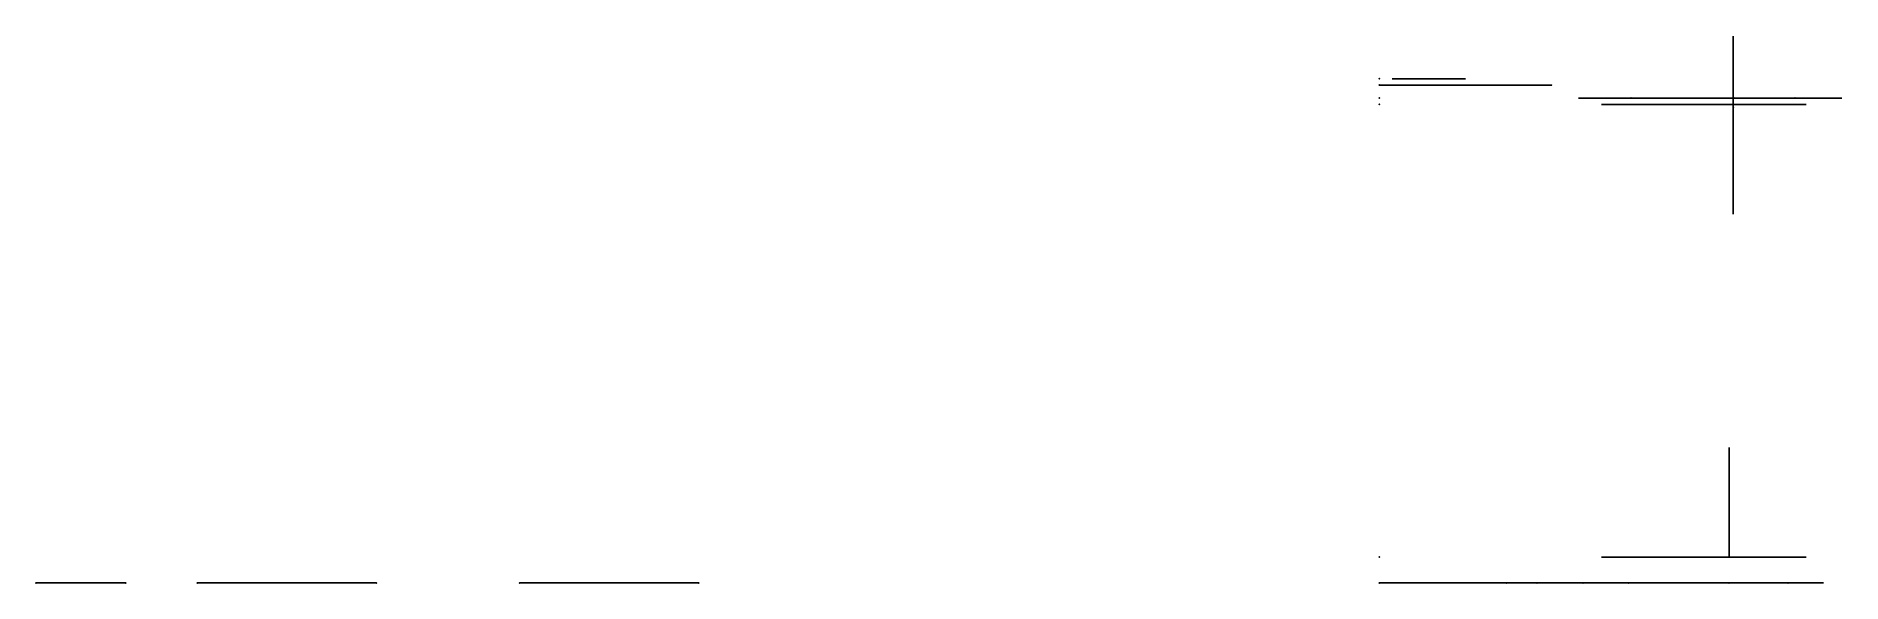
# Model space of a CAD drawing. Header units: centimetres. Extents: x -375 to 129, y 0 to 153.
import ezdxf

# ---------------------------------------------------------------- set-up
doc = ezdxf.new("R2010")
doc.units = ezdxf.units.CM
doc.header["$MEASUREMENT"] = 0
for name, color, linetype in [('Folding_bench v7_Sketch1', 7, 'Continuous'), ('Folding_bench v7_Sketch10', 7, 'Continuous'), ('Folding_bench v7_Sketch11', 7, 'Continuous'), ('Folding_bench v7_Sketch12', 7, 'Continuous'), ('Folding_bench v7_Sketch13', 7, 'Continuous'), ('Folding_bench v7_Sketch14', 7, 'Continuous'), ('Folding_bench v7_Sketch15', 7, 'Continuous'), ('Folding_bench v7_Sketch16', 7, 'Continuous'), ('Folding_bench v7_Sketch17', 7, 'Continuous'), ('Folding_bench v7_Sketch18', 7, 'Continuous'), ('Folding_bench v7_Sketch19', 7, 'Continuous'), ('Folding_bench v7_Sketch20', 7, 'Continuous'), ('Folding_bench v7_Sketch21', 7, 'Continuous'), ('Folding_bench v7_Sketch3', 7, 'Continuous'), ('Folding_bench v7_Sketch7', 7, 'Continuous'), ('Folding_bench v7_Sketch8', 7, 'Continuous'), ('Folding_bench v7_Sketch9', 7, 'Continuous')]:
    doc.layers.add(name, color=color, linetype=linetype)

msp = doc.modelspace()

# ---------------------------------------------------------------- linework, layer by layer
at = {"layer": 'Folding_bench v7_Sketch1'}
for p, q in [((0, 0), (38.8, 0, 67.2)), ((0, 0), (82.6, 0)), ((0, 0), (11.55, 0)), ((22.35, 0, 43.37), (3.55, 0, 43.37)), ((3.55, 0, 31.57), (20.17, 0, 14.94)), ((3.55, 0, 43.37), (3.55, 0, 41.57)), ((3.55, 0, 31.57), (29.77, 0, 31.57)), ((3.55, 0, 41.57), (3.55, 0, 31.57)), ((3.55, 0, 41.57), (5.35, 0, 41.57)), ((3.55, 0, 31.57), (3.55, 0, 41.57)), ((3.55, 0, 41.57), (22.35, 0, 41.57)), ((35.55, 0, 41.57), (3.55, 0, 41.57)), ((5.35, 0, 41.57), (5.35, 0, 31.57)), ((11.55, 0), (47.46, 0, 62.2)), ((17.69, 0, 31.57), (25.35, 0, 23.91)), ((22.35, 0, 41.57), (22.35, 0, 43.37)), ((25.35, 0, 69.7), (25.35, 0, 71.5)), ((75.87, 0, 69.7), (25.35, 0, 69.7)), ((25.35, 0, 76.07), (25.35, 0, 60)), ((25.35, 0, 71.5), (86.15, 0, 71.5)), ((32.63, 0, 69.7), (75.87, 0, 69.7)), ((32.63, 0, 64.7), (32.63, 0, 69.7)), ((34.93, 0, 60.5), (40.24, 0, 69.7)), ((77.63, 0, 59.7), (37.63, 0, 59.7)), ((71.53, 0, 59.7), (40.48, 0, 70.99)), ((56.81, 0, 69.7), (65.79, 0, 47.38)), ((86.05, 0, 41.6), (62.03, 0)), ((62.03, 0), (73.58, 0)), ((63.88, 0, 69.7), (64.48, 0, 66.36)), ((64.48, 0, 66.36), (66.25, 0, 66.67)), ((71.7, 0, 35.73), (65.71, 0, 69.7)), ((69.53, 0, 48.04), (65.79, 0, 47.38)), ((67.17, 0, 8.9), (116.71, 0, 8.9)), ((97.6, 0, 41.6), (69.08, 0, 41.6)), ((77.63, 0, 59.7), (71.53, 0, 59.7)), ((114.03, 0, 18.9), (72.94, 0, 18.9)), ((97.6, 0, 41.6), (73.58, 0)), ((75.87, 0, 69.7), (86.15, 0, 69.7)), ((77.63, 0, 59.7), (75.87, 0, 69.7)), ((75.87, 0, 69.7), (81.55, 0, 37.46)), ((76.63, 0, 41.6), (107.95, 0, 41.6)), ((110.63, 0, 31.6), (76.63, 0, 31.6)), ((77.63, 0, 59.7), (88.78, 0, 59.7)), ((86.05, 0, 41.6), (97.6, 0, 41.6)), ((86.15, 0, 71.5), (86.15, 0, 69.7)), ((86.15, 0, 75.6), (86.15, 0, 65.39)), ((107.95, 0, 41.6), (89.15, 0, 41.6)), ((89.15, 0, 41.6), (89.15, 0, 43.4)), ((89.15, 0, 43.4), (107.95, 0, 43.4)), ((108.74, 0), (97.6, 0, 41.6)), ((107.95, 0, 43.4), (107.95, 0, 41.6)), ((110.63, 0, 31.6), (107.95, 0, 41.6)), ((107.95, 0, 41.6), (119.09, 0)), ((119.09, 0), (108.74, 0)), ((110.63, 0, 31.6), (114.03, 0, 18.9)), ((110.63, 0, 31.6), (120.48, 0, 31.6)), ((114.03, 0, 18.9), (123.98, 0, 18.9))]:
    msp.add_line(p, q, dxfattribs=at)
at = {"layer": 'Folding_bench v7_Sketch1', "extrusion": (0, 1, 0)}
msp.add_circle((-43.13, 64.7), 0.5, dxfattribs=at)
for centre, start, end in [((-37.63, 64.7), 270, 360), ((-43.13, 64.7), 30, 210), ((-76.63, 36.6), 270, 90), ((-76.63, 36.6), 170, 350)]:
    msp.add_arc(centre, 5, start, end, dxfattribs=at)
at = {"layer": 'Folding_bench v7_Sketch1'}
for p in [(0, 0), (35.55, 0, 41.57), (44.01, 0, 69.7), (56.81, 0, 69.7), (69.53, 0, 48.04), (114.03, 0, 18.9)]:
    msp.add_point(p, dxfattribs=at)
at = {"layer": 'Folding_bench v7_Sketch10'}
for p, q in [((116.71, 133.6, 8.9), (67.17, 133.6, 8.9)), ((67.17, 133.6, 8.9), (72.94, 133.6, 18.9)), ((72.94, 133.6, 18.9), (114.03, 133.6, 18.9)), ((108.74, 133.6), (97.6, 133.6, 41.6)), ((97.6, 133.6, 41.6), (107.95, 133.6, 41.6)), ((107.95, 133.6, 41.6), (119.09, 133.6)), ((119.09, 133.6), (108.74, 133.6)), ((114.03, 133.6, 18.9), (116.71, 133.6, 8.9))]:
    msp.add_line(p, q, dxfattribs=at)
msp.add_point((0, 133.6), dxfattribs=at)
at = {"layer": 'Folding_bench v7_Sketch11'}
for p, q in [((62.03, 133.6), (86.05, 133.6, 41.6)), ((73.58, 133.6), (62.03, 133.6)), ((67.17, 133.6, 8.9), (72.94, 133.6, 18.9)), ((116.71, 133.6, 8.9), (67.17, 133.6, 8.9)), ((72.94, 133.6, 18.9), (114.03, 133.6, 18.9)), ((97.6, 133.6, 41.6), (73.58, 133.6)), ((86.05, 133.6, 41.6), (97.6, 133.6, 41.6)), ((114.03, 133.6, 18.9), (116.71, 133.6, 8.9))]:
    msp.add_line(p, q, dxfattribs=at)
msp.add_point((0, 133.6), dxfattribs=at)
at = {"layer": 'Folding_bench v7_Sketch12'}
for p, q in [((89.84, 135.4, 1.92), (55.55, 135.4, 23.43)), ((62.03, 135.4), (67.17, 135.4, 8.9)), ((73.58, 135.4), (62.03, 135.4)), ((67.17, 135.4, 8.9), (72.94, 135.4, 18.9)), ((67.17, 135.4, 8.9), (78.72, 135.4, 8.9)), ((116.71, 135.4, 8.9), (67.17, 135.4, 8.9)), ((72.94, 135.4, 18.9), (114.03, 135.4, 18.9)), ((78.72, 135.4, 8.9), (73.58, 135.4)), ((114.03, 135.4, 18.9), (116.71, 135.4, 8.9))]:
    msp.add_line(p, q, dxfattribs=at)
for p in [(0, 135.4), (70.24, 135.4, 14.21)]:
    msp.add_point(p, dxfattribs=at)
at = {"layer": 'Folding_bench v7_Sketch13'}
for p, q in [((116.71, 135.4, 8.9), (67.17, 135.4, 8.9)), ((67.17, 135.4, 8.9), (72.94, 135.4, 18.9)), ((72.94, 135.4, 18.9), (114.03, 135.4, 18.9)), ((129.1, 135.4, 14.99), (90.63, 135.4, 4.68)), ((106.36, 135.4, 8.9), (116.71, 135.4, 8.9)), ((108.74, 135.4), (106.36, 135.4, 8.9)), ((119.09, 135.4), (108.74, 135.4)), ((114.03, 135.4, 18.9), (116.71, 135.4, 8.9)), ((116.71, 135.4, 8.9), (119.09, 135.4))]:
    msp.add_line(p, q, dxfattribs=at)
for p in [(0, 135.4), (116.02, 135.4, 11.48)]:
    msp.add_point(p, dxfattribs=at)
at = {"layer": 'Folding_bench v7_Sketch14'}
for p, q in [((38.8, 139, 67.2), (0, 139)), ((0, 139), (11.55, 139)), ((3.55, 139, 31.57), (29.77, 139, 31.57)), ((3.55, 139, 31.57), (20.17, 139, 14.94)), ((17.69, 139, 31.57), (3.55, 139, 31.57)), ((35.55, 139, 41.57), (3.55, 139, 41.57)), ((3.55, 139, 41.57), (3.55, 139, 31.57)), ((11.55, 139), (47.46, 139, 62.2)), ((25.35, 139, 23.91), (17.69, 139, 31.57)), ((20.17, 139, 14.94), (25.35, 139, 23.91)), ((29.77, 139, 31.57), (35.55, 139, 41.57))]:
    msp.add_line(p, q, dxfattribs=at)
at = {"layer": 'Folding_bench v7_Sketch14', "extrusion": (0, -1, 0)}
msp.add_arc((43.13, 64.7, -139), 5, 330, 150, dxfattribs=at)
at = {"layer": 'Folding_bench v7_Sketch14'}
msp.add_point((0, 139), dxfattribs=at)
at = {"layer": 'Folding_bench v7_Sketch15'}
for p, q in [((72.94, 7.2, 18.9), (67.17, 7.2, 8.9)), ((67.17, 7.2, 8.9), (116.71, 7.2, 8.9)), ((114.03, 7.2, 18.9), (72.94, 7.2, 18.9)), ((107.95, 7.2, 41.6), (76.63, 7.2, 41.6)), ((76.63, 7.2, 31.6), (110.63, 7.2, 31.6)), ((107.95, 7.2, 41.6), (97.6, 7.2, 41.6)), ((97.6, 7.2, 41.6), (108.74, 7.2)), ((119.09, 7.2), (107.95, 7.2, 41.6)), ((110.63, 7.2, 31.6), (107.95, 7.2, 41.6)), ((108.74, 7.2), (119.09, 7.2)), ((116.71, 7.2, 8.9), (114.03, 7.2, 18.9))]:
    msp.add_line(p, q, dxfattribs=at)
at = {"layer": 'Folding_bench v7_Sketch15', "extrusion": (0, -1, 0)}
msp.add_arc((76.63, 36.6, -7.2), 5, 90, 270, dxfattribs=at)
at = {"layer": 'Folding_bench v7_Sketch15'}
msp.add_point((0, 7.2), dxfattribs=at)
at = {"layer": 'Folding_bench v7_Sketch16'}
for p, q in [((86.05, 7.2, 41.6), (62.03, 7.2)), ((62.03, 7.2), (73.58, 7.2)), ((67.17, 7.2, 8.9), (116.71, 7.2, 8.9)), ((72.94, 7.2, 18.9), (67.17, 7.2, 8.9)), ((114.03, 7.2, 18.9), (72.94, 7.2, 18.9)), ((73.58, 7.2), (97.6, 7.2, 41.6)), ((76.63, 7.2, 31.6), (110.63, 7.2, 31.6)), ((107.95, 7.2, 41.6), (76.63, 7.2, 41.6)), ((97.6, 7.2, 41.6), (86.05, 7.2, 41.6)), ((110.63, 7.2, 31.6), (107.95, 7.2, 41.6)), ((116.71, 7.2, 8.9), (114.03, 7.2, 18.9))]:
    msp.add_line(p, q, dxfattribs=at)
at = {"layer": 'Folding_bench v7_Sketch16', "extrusion": (0, -1, 0)}
msp.add_arc((76.63, 36.6, -7.2), 5, 90, 270, dxfattribs=at)
at = {"layer": 'Folding_bench v7_Sketch16'}
msp.add_point((0, 7.2), dxfattribs=at)
at = {"layer": 'Folding_bench v7_Sketch17'}
for p, q in [((62.03, 133.6), (73.58, 133.6)), ((86.05, 133.6, 41.6), (62.03, 133.6)), ((73.58, 133.6), (97.6, 133.6, 41.6)), ((76.63, 133.6, 31.6), (110.63, 133.6, 31.6)), ((107.95, 133.6, 41.6), (76.63, 133.6, 41.6)), ((97.6, 133.6, 41.6), (86.05, 133.6, 41.6)), ((107.95, 133.6, 41.6), (97.6, 133.6, 41.6)), ((97.6, 133.6, 41.6), (108.74, 133.6)), ((110.63, 133.6, 31.6), (107.95, 133.6, 41.6)), ((119.09, 133.6), (107.95, 133.6, 41.6)), ((108.74, 133.6), (119.09, 133.6))]:
    msp.add_line(p, q, dxfattribs=at)
at = {"layer": 'Folding_bench v7_Sketch17', "extrusion": (0, -1, 0)}
msp.add_arc((76.63, 36.6, -133.6), 5, 90, 270, dxfattribs=at)
at = {"layer": 'Folding_bench v7_Sketch17'}
msp.add_point((0, 133.6), dxfattribs=at)
at = {"layer": 'Folding_bench v7_Sketch18'}
for p, q in [((97.6, 37.8, 41.6), (97.6, 32, 41.6)), ((97.6, 7.2, 11), (97.6, 37.8, 41.6)), ((97.6, 32, 41.6), (97.6, 7.2, 16.8)), ((97.6, 7.2, 16.8), (97.6, 7.2, 11))]:
    msp.add_line(p, q, dxfattribs=at)
msp.add_point((97.6, 0), dxfattribs=at)
at = {"layer": 'Folding_bench v7_Sketch19'}
for p, q in [((73.58, 7.2), (62.03, 7.2)), ((62.03, 7.2), (86.05, 7.2, 41.6)), ((116.71, 7.2, 8.9), (67.17, 7.2, 8.9)), ((67.17, 7.2, 8.9), (72.94, 7.2, 18.9)), ((72.94, 7.2, 18.9), (114.03, 7.2, 18.9)), ((97.6, 7.2, 41.6), (73.58, 7.2)), ((86.05, 7.2, 41.6), (97.6, 7.2, 41.6)), ((97.6, 7.2, 41.6), (107.95, 7.2, 41.6)), ((108.74, 7.2), (97.6, 7.2, 41.6)), ((107.95, 7.2, 41.6), (119.09, 7.2)), ((119.09, 7.2), (108.74, 7.2)), ((114.03, 7.2, 18.9), (116.71, 7.2, 8.9))]:
    msp.add_line(p, q, dxfattribs=at)
msp.add_point((0, 7.2), dxfattribs=at)
at = {"layer": 'Folding_bench v7_Sketch20'}
for p, q in [((67.17, 7.2, 8.9), (72.94, 7.2, 18.9)), ((116.71, 7.2, 8.9), (67.17, 7.2, 8.9)), ((72.94, 7.2, 18.9), (114.03, 7.2, 18.9)), ((96.7, 7.2, 16.8), (98.5, 7.2, 16.8)), ((98.5, 7.2, 11), (96.7, 7.2, 11)), ((96.7, 7.2, 16.8), (96.7, 7.2, 11)), ((96.7, 7.2, 11), (96.7, 7.2, 16.8)), ((98.5, 7.2, 16.8), (98.5, 7.2, 11)), ((98.5, 7.2, 16.8), (98.5, 7.2, 11)), ((98.5, 7.2, 11), (98.5, 7.2, 41.6)), ((114.03, 7.2, 18.9), (116.71, 7.2, 8.9))]:
    msp.add_line(p, q, dxfattribs=at)
msp.add_point((0, 7.2), dxfattribs=at)
at = {"layer": 'Folding_bench v7_Sketch21'}
for p, q in [((-375, 0), (-375, 0, 75)), ((-350, 0), (-375, 0)), ((-375, 0, 75), (-350, 0, 75)), ((-350, 0, 75), (-350, 0)), ((-330, 0), (-280, 0)), ((-280, 0, 200), (-330, 0, 200)), ((-330, 0, 200), (-330, 0)), ((-280, 0), (-280, 0, 200)), ((-240, 0), (-190, 0)), ((-240, 0, 200), (-240, 0)), ((-190, 0, 200), (-240, 0, 200)), ((-190, 0), (-190, 0, 200))]:
    msp.add_line(p, q, dxfattribs=at)
for p in [(-375, 0, 75), (-375, 0), (-350, 0, 75), (-350, 0), (-330, 0), (-330, 0, 200), (-280, 0), (-280, 0, 200), (-240, 0), (-240, 0, 200), (-190, 0, 200), (-190, 0), (0, 0)]:
    msp.add_point(p, dxfattribs=at)
at = {"layer": 'Folding_bench v7_Sketch3'}
for p, q in [((98.77, 133.6, 17.78), (98.77, 152.7, 17.78)), ((98.77, 133.6, 17.78), (98.77, 108.8, 42.58)), ((98.77, 133.6, 11.98), (98.77, 103, 42.58)), ((98.77, 133.6, 19.88), (98.77, 133.6, 9.88)), ((98.77, 133.6, 9.88), (98.77, 133.6, 19.88)), ((98.77, 133.6, 19.88), (98.77, 133.6, 9.88)), ((98.77, 133.6, 17.78), (98.77, 133.6, 11.98)), ((98.77, 133.6, 42.58), (98.77, 133.6, 0.58)), ((98.77, 108.8, 42.58), (98.77, 103, 42.58))]:
    msp.add_line(p, q, dxfattribs=at)
for p in [(98.77, 135.56, 22.72), (98.77, 133.6, 42.58), (98.77, 133.6, 42.58), (98.77, 132.7, 41.6)]:
    msp.add_point(p, dxfattribs=at)
at = {"layer": 'Folding_bench v7_Sketch7'}
for p, q in [((0, 139), (38.8, 139, 67.2)), ((11.55, 139), (0, 139)), ((3.55, 139, 31.57), (12.85, 139, 22.26)), ((29.77, 139, 31.57), (3.55, 139, 31.57)), ((24, 139, 41.57), (3.55, 139, 41.57)), ((3.55, 139, 31.57), (3.55, 139, 41.57)), ((3.55, 139, 31.57), (17.69, 139, 31.57)), ((20.17, 139, 14.94), (3.55, 139, 31.57)), ((3.55, 139, 41.57), (35.55, 139, 41.57)), ((47.46, 139, 62.2), (11.55, 139)), ((17.69, 139, 31.57), (25.35, 139, 23.91)), ((25.35, 139, 23.91), (20.17, 139, 14.94)), ((35.55, 139, 41.57), (29.77, 139, 31.57))]:
    msp.add_line(p, q, dxfattribs=at)
at = {"layer": 'Folding_bench v7_Sketch7', "extrusion": (0, 1, 0)}
msp.add_arc((-43.13, 64.7, 139), 5, 30, 210, dxfattribs=at)
at = {"layer": 'Folding_bench v7_Sketch7'}
msp.add_point((0, 139), dxfattribs=at)
at = {"layer": 'Folding_bench v7_Sketch8'}
for p, q in [((3.55, 140.8, 41.57), (24, 140.8, 41.57)), ((12.85, 140.8, 22.26), (3.55, 140.8, 31.57)), ((3.55, 140.8, 31.57), (3.55, 140.8, 41.57)), ((24, 140.8, 41.57), (12.85, 140.8, 22.26))]:
    msp.add_line(p, q, dxfattribs=at)
msp.add_point((0, 140.8), dxfattribs=at)
at = {"layer": 'Folding_bench v7_Sketch9'}
for p, q in [((38.8, 139, 67.2), (0, 139)), ((0, 139), (11.55, 139)), ((3.55, 139, 31.57), (20.17, 139, 14.94)), ((17.69, 139, 31.57), (3.55, 139, 31.57)), ((11.55, 139), (47.46, 139, 62.2)), ((25.35, 139, 23.91), (17.69, 139, 31.57)), ((20.17, 139, 14.94), (25.35, 139, 23.91))]:
    msp.add_line(p, q, dxfattribs=at)
at = {"layer": 'Folding_bench v7_Sketch9', "extrusion": (0, -1, 0)}
msp.add_arc((43.13, 64.7, -139), 5, 330, 150, dxfattribs=at)
at = {"layer": 'Folding_bench v7_Sketch9'}
msp.add_point((0, 139), dxfattribs=at)

doc.saveas('drawing.dxf')
